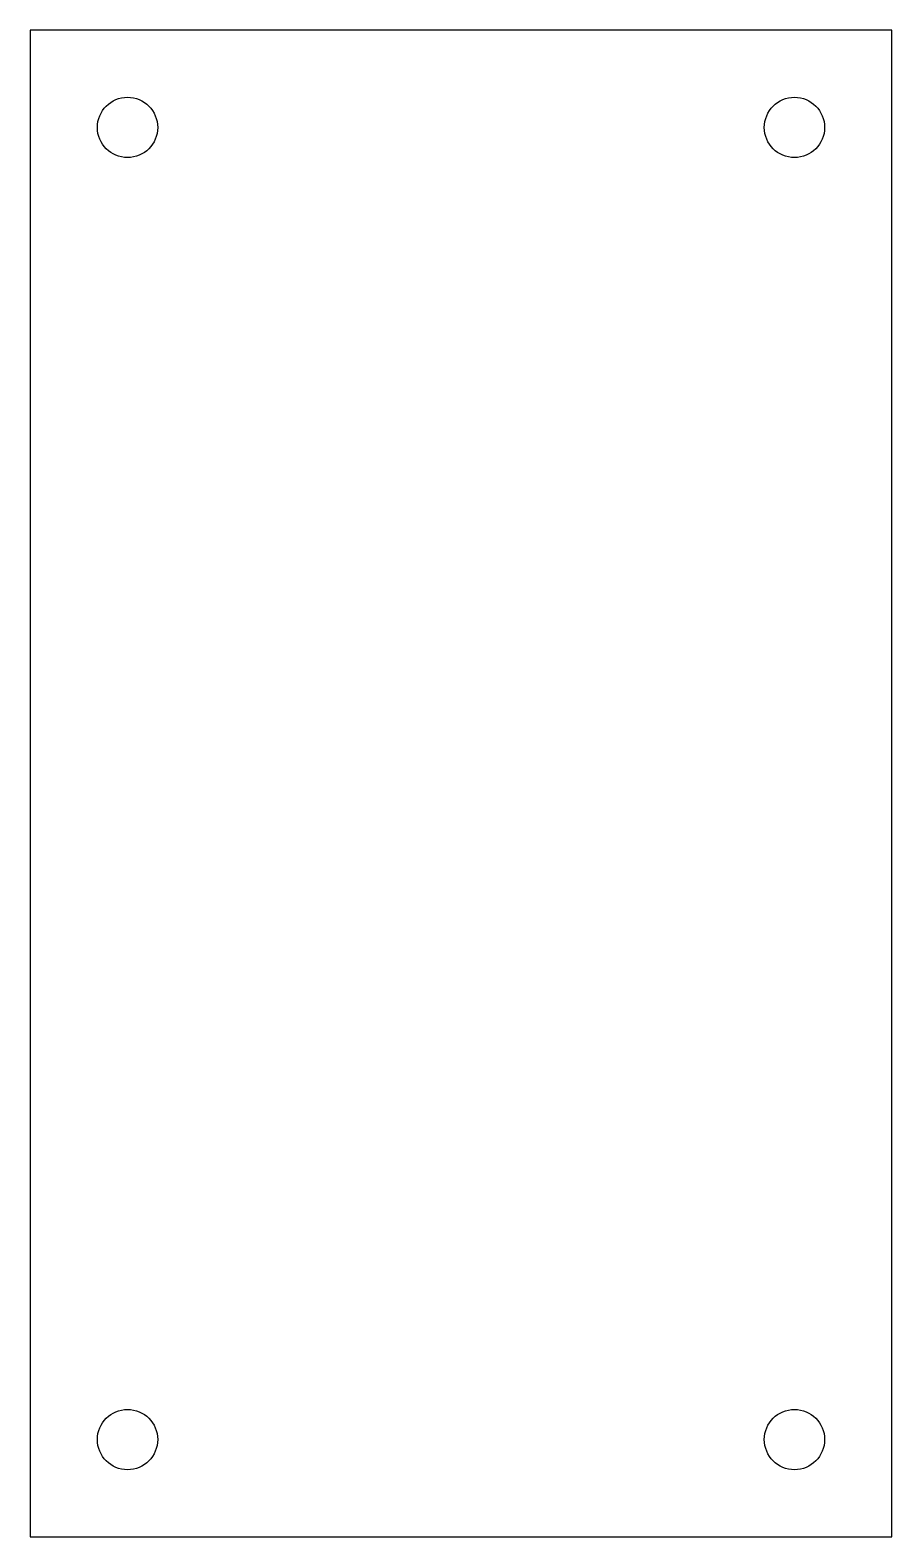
# Model space of a CAD drawing. Header units: millimetres. Extents: x -100 to 0, y -175 to 0.
import ezdxf

# ---------------------------------------------------------------- set-up
doc = ezdxf.new("R2010")
doc.units = ezdxf.units.MM

msp = doc.modelspace()

# ---------------------------------------------------------------- linework, layer by layer
at = {"color": 7, "linetype": 'Continuous', "lineweight": 25}
for p, q in [((0, 0), (-100, 0)), ((-100, 0), (-100, -175)), ((0, -175), (0, 0)), ((-100, -175), (0, -175))]:
    msp.add_line(p, q, dxfattribs=at)
for centre in [(-88.7, -11.3), (-11.3, -11.3), (-88.7, -163.7), (-11.3, -163.7)]:
    msp.add_circle(centre, 3.5, dxfattribs=at)

doc.saveas('drawing.dxf')
